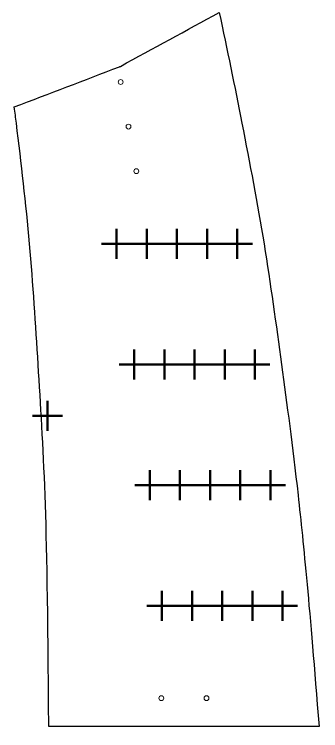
# Model space of a CAD drawing. Header units: inches. Extents: x -1683 to 11264, y -1696 to 865.
# Drawn here: x 8358.7 to 8399.3, y -390.2 to -295.3 of the extents above; entities that cross this region are included whole.
import ezdxf

# ---------------------------------------------------------------- set-up
doc = ezdxf.new("R2010")
doc.units = ezdxf.units.IN
doc.header["$MEASUREMENT"] = 0
doc.header["$PDMODE"] = 2
doc.header["$PDSIZE"] = 2
doc.layers.add('Drilling', color=3, linetype='Continuous', lineweight=13)
doc.layers.add('Engrave', color=4, linetype='Continuous', lineweight=50)

# ---------------------------------------------------------------- blocks, each defined once
blk = doc.blocks.new('*U2229')
at = {"layer": 'Engrave'}
blk.add_point((0, 0), dxfattribs=at)
blk = doc.blocks.new('*U2230')
at = {"layer": 'Engrave', "color": 0, "linetype": 'ByBlock', "lineweight": -2, "transparency": 16777216}
for p in [(0, 0), (4, 0), (8, 0), (12, 0), (16, 0)]:
    blk.add_blockref('*U2229', p, dxfattribs=at)
blk = doc.blocks.new('*U2231')
at = {"layer": 'Engrave'}
blk.add_point((0, 0), dxfattribs=at)
blk = doc.blocks.new('*U2232')
at = {"layer": 'Engrave', "color": 0, "linetype": 'ByBlock', "lineweight": -2, "transparency": 16777216}
for p in [(0, 0), (4, 0), (8, 0), (12, 0), (16, 0)]:
    blk.add_blockref('*U2231', p, dxfattribs=at)
blk = doc.blocks.new('*U2233')
at = {"layer": 'Engrave'}
blk.add_point((0, 0), dxfattribs=at)
blk = doc.blocks.new('*U2234')
at = {"layer": 'Engrave', "color": 0, "linetype": 'ByBlock', "lineweight": -2, "transparency": 16777216}
for p in [(0, 0), (4, 0), (8, 0), (12, 0), (16, 0)]:
    blk.add_blockref('*U2233', p, dxfattribs=at)
blk = doc.blocks.new('*U2235')
at = {"layer": 'Engrave'}
blk.add_point((0, 0), dxfattribs=at)
blk = doc.blocks.new('*U2236')
at = {"layer": 'Engrave', "color": 0, "linetype": 'ByBlock', "lineweight": -2, "transparency": 16777216}
for p in [(0, 0), (4, 0), (8, 0), (12, 0), (16, 0)]:
    blk.add_blockref('*U2235', p, dxfattribs=at)

msp = doc.modelspace()

# ---------------------------------------------------------------- linework, layer by layer
at = {"transparency": 33554687}
msp.add_open_spline([(8358.68185, -307.54662), (8358.77338, -308.26141), (8359.53863, -314.30952), (8360.83649, -325.69097), (8361.84667, -341.69097), (8362.8565, -357.68531), (8363.15311, -373.674), (8363.25551, -389.69097), (8375.20589, -389.69097), (8387.15628, -389.69097), (8399.10667, -389.69097), (8397.83677, -373.69097), (8396.3028, -357.69097), (8394.12742, -341.69097), (8391.95204, -325.69097), (8388.98732, -310.13221), (8386.92036, -299.90679), (8385.86568, -295.0147), (8381.49451, -297.39607), (8377.12334, -299.77744), (8372.75217, -302.15881), (8372.71172, -302.17745), (8372.67126, -302.1961), (8372.63081, -302.21475), (8367.98116, -303.99204), (8363.3315, -305.76933), (8358.68185, -307.54662)], degree=3, knots=[0, 0, 0, 0, 0.13402154, 1.13402154, 2.13402154, 3.13402154, 4.13296099, 4.13296099, 4.13296099, 5.13296099, 5.13296099, 5.13296099, 6.13296099, 7.13296099, 8.13296099, 9.13296099, 10.05022747, 10.05022747, 10.05022747, 11.05022747, 11.05022747, 11.05022747, 12.05022747, 12.05022747, 12.05022747, 13.05022747, 13.05022747, 13.05022747, 13.05022747], dxfattribs=at)
at = {"layer": 'Drilling'}
for centre in [(8372.79252, -304.23547), (8373.83002, -310.14509), (8374.86752, -316.05471), (8378.18109, -385.94097), (8384.18109, -385.94097)]:
    msp.add_circle(centre, 0.3225, dxfattribs=at)
at = {"layer": 'Engrave'}
msp.add_point((8363.0941, -348.48816), dxfattribs=at)

# ---------------------------------------------------------------- block references
for name, p in [('*U2236', (8372.25905, -325.69097)), ('*U2234', (8374.59529, -341.69097)), ('*U2232', (8376.64978, -357.69097)), ('*U2230', (8378.26062, -373.69097))]:
    msp.add_blockref(name, p, dxfattribs=at)

doc.saveas('drawing.dxf')
